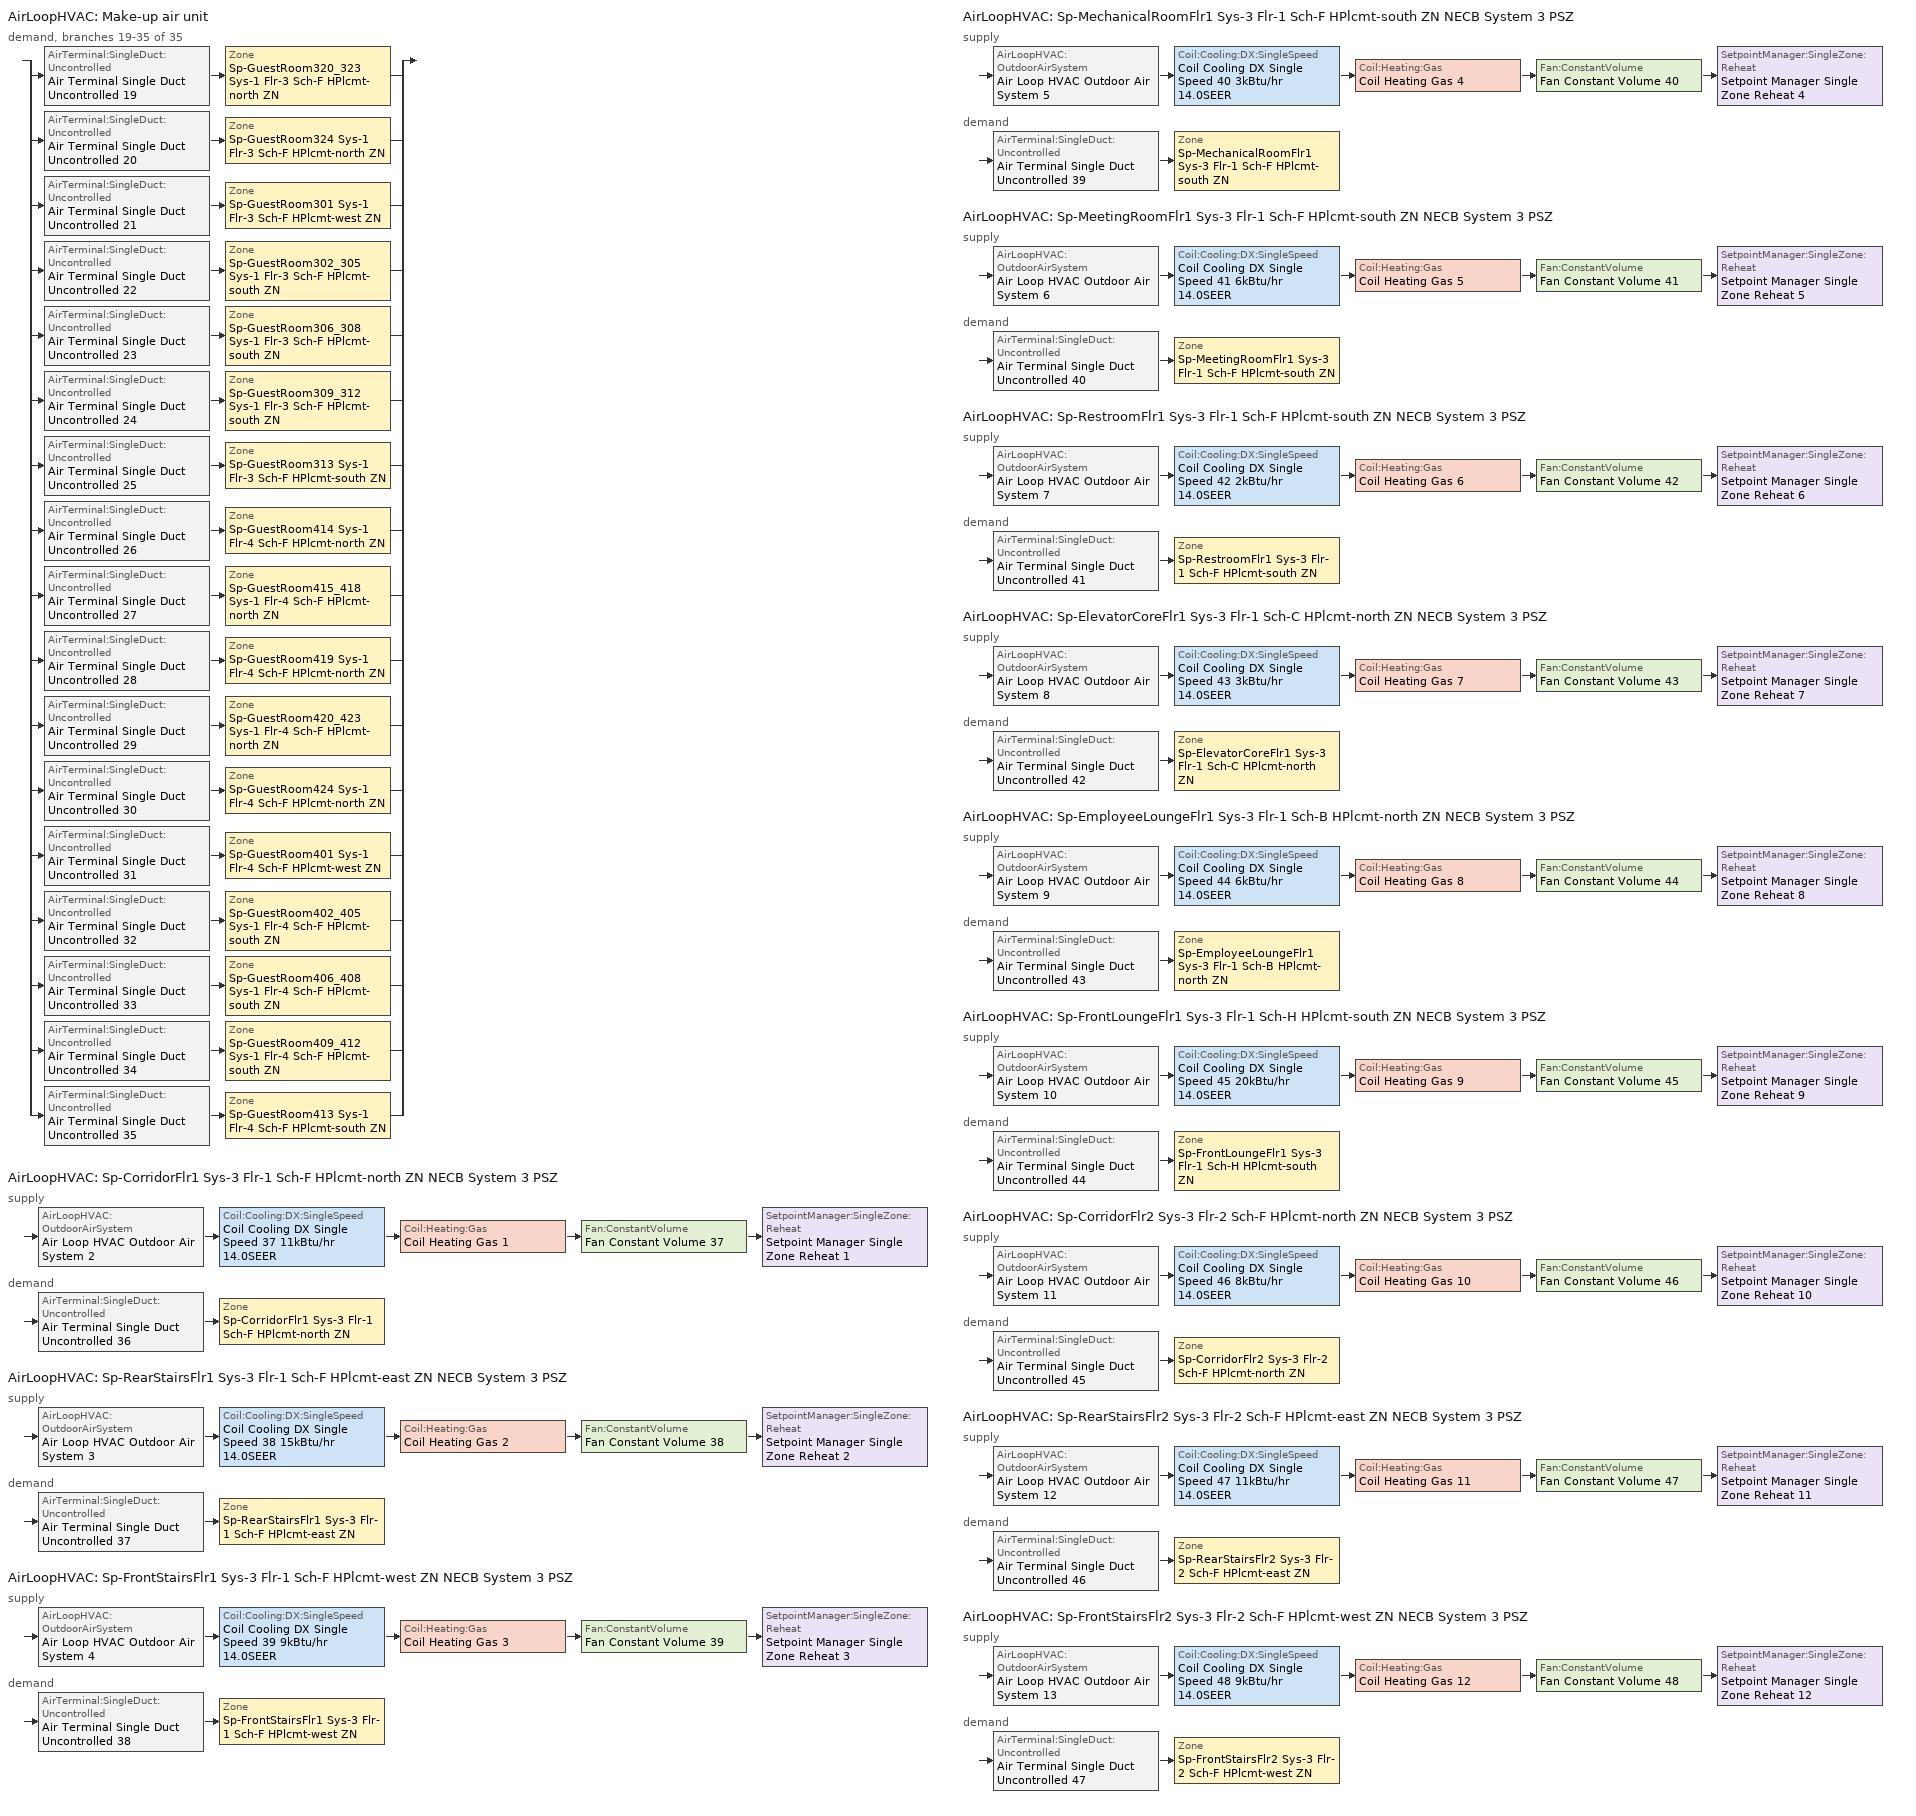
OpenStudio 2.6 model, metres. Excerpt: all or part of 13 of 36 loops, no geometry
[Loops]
AirLoopHVAC 'Make-up air unit'
 demand, branches 19-35 of 35: split
  | AirTerminal:SingleDuct:Uncontrolled 'Air Terminal Single Duct Uncontrolled 19' > Zone 'Sp-GuestRoom320_323 Sys-1 Flr-3 Sch-F HPlcmt-north ZN'
  | AirTerminal:SingleDuct:Uncontrolled 'Air Terminal Single Duct Uncontrolled 20' > Zone 'Sp-GuestRoom324 Sys-1 Flr-3 Sch-F HPlcmt-north ZN'
  | AirTerminal:SingleDuct:Uncontrolled 'Air Terminal Single Duct Uncontrolled 21' > Zone 'Sp-GuestRoom301 Sys-1 Flr-3 Sch-F HPlcmt-west ZN'
  | AirTerminal:SingleDuct:Uncontrolled 'Air Terminal Single Duct Uncontrolled 22' > Zone 'Sp-GuestRoom302_305 Sys-1 Flr-3 Sch-F HPlcmt-south ZN'
  | AirTerminal:SingleDuct:Uncontrolled 'Air Terminal Single Duct Uncontrolled 23' > Zone 'Sp-GuestRoom306_308 Sys-1 Flr-3 Sch-F HPlcmt-south ZN'
  | AirTerminal:SingleDuct:Uncontrolled 'Air Terminal Single Duct Uncontrolled 24' > Zone 'Sp-GuestRoom309_312 Sys-1 Flr-3 Sch-F HPlcmt-south ZN'
  | AirTerminal:SingleDuct:Uncontrolled 'Air Terminal Single Duct Uncontrolled 25' > Zone 'Sp-GuestRoom313 Sys-1 Flr-3 Sch-F HPlcmt-south ZN'
  | AirTerminal:SingleDuct:Uncontrolled 'Air Terminal Single Duct Uncontrolled 26' > Zone 'Sp-GuestRoom414 Sys-1 Flr-4 Sch-F HPlcmt-north ZN'
  | AirTerminal:SingleDuct:Uncontrolled 'Air Terminal Single Duct Uncontrolled 27' > Zone 'Sp-GuestRoom415_418 Sys-1 Flr-4 Sch-F HPlcmt-north ZN'
  | AirTerminal:SingleDuct:Uncontrolled 'Air Terminal Single Duct Uncontrolled 28' > Zone 'Sp-GuestRoom419 Sys-1 Flr-4 Sch-F HPlcmt-north ZN'
  | AirTerminal:SingleDuct:Uncontrolled 'Air Terminal Single Duct Uncontrolled 29' > Zone 'Sp-GuestRoom420_423 Sys-1 Flr-4 Sch-F HPlcmt-north ZN'
  | AirTerminal:SingleDuct:Uncontrolled 'Air Terminal Single Duct Uncontrolled 30' > Zone 'Sp-GuestRoom424 Sys-1 Flr-4 Sch-F HPlcmt-north ZN'
  | AirTerminal:SingleDuct:Uncontrolled 'Air Terminal Single Duct Uncontrolled 31' > Zone 'Sp-GuestRoom401 Sys-1 Flr-4 Sch-F HPlcmt-west ZN'
  | AirTerminal:SingleDuct:Uncontrolled 'Air Terminal Single Duct Uncontrolled 32' > Zone 'Sp-GuestRoom402_405 Sys-1 Flr-4 Sch-F HPlcmt-south ZN'
  | AirTerminal:SingleDuct:Uncontrolled 'Air Terminal Single Duct Uncontrolled 33' > Zone 'Sp-GuestRoom406_408 Sys-1 Flr-4 Sch-F HPlcmt-south ZN'
  | AirTerminal:SingleDuct:Uncontrolled 'Air Terminal Single Duct Uncontrolled 34' > Zone 'Sp-GuestRoom409_412 Sys-1 Flr-4 Sch-F HPlcmt-south ZN'
  | AirTerminal:SingleDuct:Uncontrolled 'Air Terminal Single Duct Uncontrolled 35' > Zone 'Sp-GuestRoom413 Sys-1 Flr-4 Sch-F HPlcmt-south ZN'
AirLoopHVAC 'Sp-CorridorFlr1 Sys-3 Flr-1 Sch-F HPlcmt-north ZN NECB System 3 PSZ'
 supply: AirLoopHVAC:OutdoorAirSystem 'Air Loop HVAC Outdoor Air System 2' > Coil:Cooling:DX:SingleSpeed 'Coil Cooling DX Single Speed 37 11kBtu/hr 14.0SEER' > Coil:Heating:Gas 'Coil Heating Gas 1' > Fan:ConstantVolume 'Fan Constant Volume 37' > SetpointManager:SingleZone:Reheat 'Setpoint Manager Single Zone Reheat 1'
 demand: AirTerminal:SingleDuct:Uncontrolled 'Air Terminal Single Duct Uncontrolled 36' > Zone 'Sp-CorridorFlr1 Sys-3 Flr-1 Sch-F HPlcmt-north ZN'
AirLoopHVAC 'Sp-RearStairsFlr1 Sys-3 Flr-1 Sch-F HPlcmt-east ZN NECB System 3 PSZ'
 supply: AirLoopHVAC:OutdoorAirSystem 'Air Loop HVAC Outdoor Air System 3' > Coil:Cooling:DX:SingleSpeed 'Coil Cooling DX Single Speed 38 15kBtu/hr 14.0SEER' > Coil:Heating:Gas 'Coil Heating Gas 2' > Fan:ConstantVolume 'Fan Constant Volume 38' > SetpointManager:SingleZone:Reheat 'Setpoint Manager Single Zone Reheat 2'
 demand: AirTerminal:SingleDuct:Uncontrolled 'Air Terminal Single Duct Uncontrolled 37' > Zone 'Sp-RearStairsFlr1 Sys-3 Flr-1 Sch-F HPlcmt-east ZN'
AirLoopHVAC 'Sp-FrontStairsFlr1 Sys-3 Flr-1 Sch-F HPlcmt-west ZN NECB System 3 PSZ'
 supply: AirLoopHVAC:OutdoorAirSystem 'Air Loop HVAC Outdoor Air System 4' > Coil:Cooling:DX:SingleSpeed 'Coil Cooling DX Single Speed 39 9kBtu/hr 14.0SEER' > Coil:Heating:Gas 'Coil Heating Gas 3' > Fan:ConstantVolume 'Fan Constant Volume 39' > SetpointManager:SingleZone:Reheat 'Setpoint Manager Single Zone Reheat 3'
 demand: AirTerminal:SingleDuct:Uncontrolled 'Air Terminal Single Duct Uncontrolled 38' > Zone 'Sp-FrontStairsFlr1 Sys-3 Flr-1 Sch-F HPlcmt-west ZN'
AirLoopHVAC 'Sp-MechanicalRoomFlr1 Sys-3 Flr-1 Sch-F HPlcmt-south ZN NECB System 3 PSZ'
 supply: AirLoopHVAC:OutdoorAirSystem 'Air Loop HVAC Outdoor Air System 5' > Coil:Cooling:DX:SingleSpeed 'Coil Cooling DX Single Speed 40 3kBtu/hr 14.0SEER' > Coil:Heating:Gas 'Coil Heating Gas 4' > Fan:ConstantVolume 'Fan Constant Volume 40' > SetpointManager:SingleZone:Reheat 'Setpoint Manager Single Zone Reheat 4'
 demand: AirTerminal:SingleDuct:Uncontrolled 'Air Terminal Single Duct Uncontrolled 39' > Zone 'Sp-MechanicalRoomFlr1 Sys-3 Flr-1 Sch-F HPlcmt-south ZN'
AirLoopHVAC 'Sp-MeetingRoomFlr1 Sys-3 Flr-1 Sch-F HPlcmt-south ZN NECB System 3 PSZ'
 supply: AirLoopHVAC:OutdoorAirSystem 'Air Loop HVAC Outdoor Air System 6' > Coil:Cooling:DX:SingleSpeed 'Coil Cooling DX Single Speed 41 6kBtu/hr 14.0SEER' > Coil:Heating:Gas 'Coil Heating Gas 5' > Fan:ConstantVolume 'Fan Constant Volume 41' > SetpointManager:SingleZone:Reheat 'Setpoint Manager Single Zone Reheat 5'
 demand: AirTerminal:SingleDuct:Uncontrolled 'Air Terminal Single Duct Uncontrolled 40' > Zone 'Sp-MeetingRoomFlr1 Sys-3 Flr-1 Sch-F HPlcmt-south ZN'
AirLoopHVAC 'Sp-RestroomFlr1 Sys-3 Flr-1 Sch-F HPlcmt-south ZN NECB System 3 PSZ'
 supply: AirLoopHVAC:OutdoorAirSystem 'Air Loop HVAC Outdoor Air System 7' > Coil:Cooling:DX:SingleSpeed 'Coil Cooling DX Single Speed 42 2kBtu/hr 14.0SEER' > Coil:Heating:Gas 'Coil Heating Gas 6' > Fan:ConstantVolume 'Fan Constant Volume 42' > SetpointManager:SingleZone:Reheat 'Setpoint Manager Single Zone Reheat 6'
 demand: AirTerminal:SingleDuct:Uncontrolled 'Air Terminal Single Duct Uncontrolled 41' > Zone 'Sp-RestroomFlr1 Sys-3 Flr-1 Sch-F HPlcmt-south ZN'
AirLoopHVAC 'Sp-ElevatorCoreFlr1 Sys-3 Flr-1 Sch-C HPlcmt-north ZN NECB System 3 PSZ'
 supply: AirLoopHVAC:OutdoorAirSystem 'Air Loop HVAC Outdoor Air System 8' > Coil:Cooling:DX:SingleSpeed 'Coil Cooling DX Single Speed 43 3kBtu/hr 14.0SEER' > Coil:Heating:Gas 'Coil Heating Gas 7' > Fan:ConstantVolume 'Fan Constant Volume 43' > SetpointManager:SingleZone:Reheat 'Setpoint Manager Single Zone Reheat 7'
 demand: AirTerminal:SingleDuct:Uncontrolled 'Air Terminal Single Duct Uncontrolled 42' > Zone 'Sp-ElevatorCoreFlr1 Sys-3 Flr-1 Sch-C HPlcmt-north ZN'
AirLoopHVAC 'Sp-EmployeeLoungeFlr1 Sys-3 Flr-1 Sch-B HPlcmt-north ZN NECB System 3 PSZ'
 supply: AirLoopHVAC:OutdoorAirSystem 'Air Loop HVAC Outdoor Air System 9' > Coil:Cooling:DX:SingleSpeed 'Coil Cooling DX Single Speed 44 6kBtu/hr 14.0SEER' > Coil:Heating:Gas 'Coil Heating Gas 8' > Fan:ConstantVolume 'Fan Constant Volume 44' > SetpointManager:SingleZone:Reheat 'Setpoint Manager Single Zone Reheat 8'
 demand: AirTerminal:SingleDuct:Uncontrolled 'Air Terminal Single Duct Uncontrolled 43' > Zone 'Sp-EmployeeLoungeFlr1 Sys-3 Flr-1 Sch-B HPlcmt-north ZN'
AirLoopHVAC 'Sp-FrontLoungeFlr1 Sys-3 Flr-1 Sch-H HPlcmt-south ZN NECB System 3 PSZ'
 supply: AirLoopHVAC:OutdoorAirSystem 'Air Loop HVAC Outdoor Air System 10' > Coil:Cooling:DX:SingleSpeed 'Coil Cooling DX Single Speed 45 20kBtu/hr 14.0SEER' > Coil:Heating:Gas 'Coil Heating Gas 9' > Fan:ConstantVolume 'Fan Constant Volume 45' > SetpointManager:SingleZone:Reheat 'Setpoint Manager Single Zone Reheat 9'
 demand: AirTerminal:SingleDuct:Uncontrolled 'Air Terminal Single Duct Uncontrolled 44' > Zone 'Sp-FrontLoungeFlr1 Sys-3 Flr-1 Sch-H HPlcmt-south ZN'
AirLoopHVAC 'Sp-CorridorFlr2 Sys-3 Flr-2 Sch-F HPlcmt-north ZN NECB System 3 PSZ'
 supply: AirLoopHVAC:OutdoorAirSystem 'Air Loop HVAC Outdoor Air System 11' > Coil:Cooling:DX:SingleSpeed 'Coil Cooling DX Single Speed 46 8kBtu/hr 14.0SEER' > Coil:Heating:Gas 'Coil Heating Gas 10' > Fan:ConstantVolume 'Fan Constant Volume 46' > SetpointManager:SingleZone:Reheat 'Setpoint Manager Single Zone Reheat 10'
 demand: AirTerminal:SingleDuct:Uncontrolled 'Air Terminal Single Duct Uncontrolled 45' > Zone 'Sp-CorridorFlr2 Sys-3 Flr-2 Sch-F HPlcmt-north ZN'
AirLoopHVAC 'Sp-RearStairsFlr2 Sys-3 Flr-2 Sch-F HPlcmt-east ZN NECB System 3 PSZ'
 supply: AirLoopHVAC:OutdoorAirSystem 'Air Loop HVAC Outdoor Air System 12' > Coil:Cooling:DX:SingleSpeed 'Coil Cooling DX Single Speed 47 11kBtu/hr 14.0SEER' > Coil:Heating:Gas 'Coil Heating Gas 11' > Fan:ConstantVolume 'Fan Constant Volume 47' > SetpointManager:SingleZone:Reheat 'Setpoint Manager Single Zone Reheat 11'
 demand: AirTerminal:SingleDuct:Uncontrolled 'Air Terminal Single Duct Uncontrolled 46' > Zone 'Sp-RearStairsFlr2 Sys-3 Flr-2 Sch-F HPlcmt-east ZN'
AirLoopHVAC 'Sp-FrontStairsFlr2 Sys-3 Flr-2 Sch-F HPlcmt-west ZN NECB System 3 PSZ'
 supply: AirLoopHVAC:OutdoorAirSystem 'Air Loop HVAC Outdoor Air System 13' > Coil:Cooling:DX:SingleSpeed 'Coil Cooling DX Single Speed 48 9kBtu/hr 14.0SEER' > Coil:Heating:Gas 'Coil Heating Gas 12' > Fan:ConstantVolume 'Fan Constant Volume 48' > SetpointManager:SingleZone:Reheat 'Setpoint Manager Single Zone Reheat 12'
 demand: AirTerminal:SingleDuct:Uncontrolled 'Air Terminal Single Duct Uncontrolled 47' > Zone 'Sp-FrontStairsFlr2 Sys-3 Flr-2 Sch-F HPlcmt-west ZN'
[Sizing:Zone] Zone Cooling Design Supply Air Temperature Input Method=SupplyAirTemperature; Zone Cooling Design Supply Air Temperature {C}=13; Zone Cooling Design Supply Air Temperature Difference {deltaC}=11.11; Zone Heating Design Supply Air Temperature Input Method=SupplyAirTemperature; Zone Heating Design Supply Air Temperature {C}=43; Zone Heating Design Supply Air Temperature Difference {deltaC}=11.11; Zone Cooling Design Supply Air Humidity Ratio {kg-H2O/kg-air}=0.0085; Zone Heating Design Supply Air Humidity Ratio {kg-H2O/kg-air}=0.008; Zone Heating Sizing Factor=1.3; Zone Cooling Sizing Factor=1.1; Cooling Design Air Flow Method=DesignDay; Heating Design Air Flow Method=DesignDay; Account for Dedicated Outdoor Air System=No; Dedicated Outdoor Air System Control Strategy=NeutralSupplyAir; Dedicated Outdoor Air Low Setpoint Temperature for Design {C}=autosize; Dedicated Outdoor Air High Setpoint Temperature for Design {C}=autosize
Sp-GuestRoom320_323 Sys-1 Flr-3 Sch-F HPlcmt-north ZN; Sp-GuestRoom324 Sys-1 Flr-3 Sch-F HPlcmt-north ZN; Sp-GuestRoom301 Sys-1 Flr-3 Sch-F HPlcmt-west ZN; Sp-GuestRoom302_305 Sys-1 Flr-3 Sch-F HPlcmt-south ZN; Sp-GuestRoom306_308 Sys-1 Flr-3 Sch-F HPlcmt-south ZN; Sp-GuestRoom309_312 Sys-1 Flr-3 Sch-F HPlcmt-south ZN; Sp-GuestRoom313 Sys-1 Flr-3 Sch-F HPlcmt-south ZN; Sp-GuestRoom414 Sys-1 Flr-4 Sch-F HPlcmt-north ZN; Sp-GuestRoom415_418 Sys-1 Flr-4 Sch-F HPlcmt-north ZN; Sp-GuestRoom419 Sys-1 Flr-4 Sch-F HPlcmt-north ZN; Sp-GuestRoom420_423 Sys-1 Flr-4 Sch-F HPlcmt-north ZN; Sp-GuestRoom424 Sys-1 Flr-4 Sch-F HPlcmt-north ZN; Sp-GuestRoom401 Sys-1 Flr-4 Sch-F HPlcmt-west ZN; Sp-GuestRoom402_405 Sys-1 Flr-4 Sch-F HPlcmt-south ZN; Sp-GuestRoom406_408 Sys-1 Flr-4 Sch-F HPlcmt-south ZN; Sp-GuestRoom409_412 Sys-1 Flr-4 Sch-F HPlcmt-south ZN; Sp-GuestRoom413 Sys-1 Flr-4 Sch-F HPlcmt-south ZN; Sp-CorridorFlr1 Sys-3 Flr-1 Sch-F HPlcmt-north ZN; Sp-RearStairsFlr1 Sys-3 Flr-1 Sch-F HPlcmt-east ZN; Sp-FrontStairsFlr1 Sys-3 Flr-1 Sch-F HPlcmt-west ZN; Sp-MechanicalRoomFlr1 Sys-3 Flr-1 Sch-F HPlcmt-south ZN; Sp-MeetingRoomFlr1 Sys-3 Flr-1 Sch-F HPlcmt-south ZN; Sp-RestroomFlr1 Sys-3 Flr-1 Sch-F HPlcmt-south ZN; Sp-ElevatorCoreFlr1 Sys-3 Flr-1 Sch-C HPlcmt-north ZN; Sp-EmployeeLoungeFlr1 Sys-3 Flr-1 Sch-B HPlcmt-north ZN; Sp-FrontLoungeFlr1 Sys-3 Flr-1 Sch-H HPlcmt-south ZN; Sp-CorridorFlr2 Sys-3 Flr-2 Sch-F HPlcmt-north ZN; Sp-RearStairsFlr2 Sys-3 Flr-2 Sch-F HPlcmt-east ZN; Sp-FrontStairsFlr2 Sys-3 Flr-2 Sch-F HPlcmt-west ZN
[Zone equipment]
Sp-GuestRoom320_323 Sys-1 Flr-3 Sch-F HPlcmt-north ZN: Sp-GuestRoom320_323 Sys-1 Flr-3 Sch-F HPlcmt-north ZN PTAC, Zone HVAC Baseboard Convective Water 19, Air Terminal Single Duct Uncontrolled 19
Sp-GuestRoom324 Sys-1 Flr-3 Sch-F HPlcmt-north ZN: Sp-GuestRoom324 Sys-1 Flr-3 Sch-F HPlcmt-north ZN PTAC, Zone HVAC Baseboard Convective Water 20, Air Terminal Single Duct Uncontrolled 20
Sp-GuestRoom301 Sys-1 Flr-3 Sch-F HPlcmt-west ZN: Sp-GuestRoom301 Sys-1 Flr-3 Sch-F HPlcmt-west ZN PTAC, Zone HVAC Baseboard Convective Water 21, Air Terminal Single Duct Uncontrolled 21
Sp-GuestRoom302_305 Sys-1 Flr-3 Sch-F HPlcmt-south ZN: Sp-GuestRoom302_305 Sys-1 Flr-3 Sch-F HPlcmt-south ZN PTAC, Zone HVAC Baseboard Convective Water 22, Air Terminal Single Duct Uncontrolled 22
Sp-GuestRoom306_308 Sys-1 Flr-3 Sch-F HPlcmt-south ZN: Sp-GuestRoom306_308 Sys-1 Flr-3 Sch-F HPlcmt-south ZN PTAC, Zone HVAC Baseboard Convective Water 23, Air Terminal Single Duct Uncontrolled 23
Sp-GuestRoom309_312 Sys-1 Flr-3 Sch-F HPlcmt-south ZN: Sp-GuestRoom309_312 Sys-1 Flr-3 Sch-F HPlcmt-south ZN PTAC, Zone HVAC Baseboard Convective Water 24, Air Terminal Single Duct Uncontrolled 24
Sp-GuestRoom313 Sys-1 Flr-3 Sch-F HPlcmt-south ZN: Sp-GuestRoom313 Sys-1 Flr-3 Sch-F HPlcmt-south ZN PTAC, Zone HVAC Baseboard Convective Water 25, Air Terminal Single Duct Uncontrolled 25
Sp-GuestRoom414 Sys-1 Flr-4 Sch-F HPlcmt-north ZN: Sp-GuestRoom414 Sys-1 Flr-4 Sch-F HPlcmt-north ZN PTAC, Zone HVAC Baseboard Convective Water 26, Air Terminal Single Duct Uncontrolled 26
Sp-GuestRoom415_418 Sys-1 Flr-4 Sch-F HPlcmt-north ZN: Sp-GuestRoom415_418 Sys-1 Flr-4 Sch-F HPlcmt-north ZN PTAC, Zone HVAC Baseboard Convective Water 27, Air Terminal Single Duct Uncontrolled 27
Sp-GuestRoom419 Sys-1 Flr-4 Sch-F HPlcmt-north ZN: Sp-GuestRoom419 Sys-1 Flr-4 Sch-F HPlcmt-north ZN PTAC, Zone HVAC Baseboard Convective Water 28, Air Terminal Single Duct Uncontrolled 28
Sp-GuestRoom420_423 Sys-1 Flr-4 Sch-F HPlcmt-north ZN: Sp-GuestRoom420_423 Sys-1 Flr-4 Sch-F HPlcmt-north ZN PTAC, Zone HVAC Baseboard Convective Water 29, Air Terminal Single Duct Uncontrolled 29
Sp-GuestRoom424 Sys-1 Flr-4 Sch-F HPlcmt-north ZN: Sp-GuestRoom424 Sys-1 Flr-4 Sch-F HPlcmt-north ZN PTAC, Zone HVAC Baseboard Convective Water 30, Air Terminal Single Duct Uncontrolled 30
Sp-GuestRoom401 Sys-1 Flr-4 Sch-F HPlcmt-west ZN: Sp-GuestRoom401 Sys-1 Flr-4 Sch-F HPlcmt-west ZN PTAC, Zone HVAC Baseboard Convective Water 31, Air Terminal Single Duct Uncontrolled 31
Sp-GuestRoom402_405 Sys-1 Flr-4 Sch-F HPlcmt-south ZN: Sp-GuestRoom402_405 Sys-1 Flr-4 Sch-F HPlcmt-south ZN PTAC, Zone HVAC Baseboard Convective Water 32, Air Terminal Single Duct Uncontrolled 32
Sp-GuestRoom406_408 Sys-1 Flr-4 Sch-F HPlcmt-south ZN: Sp-GuestRoom406_408 Sys-1 Flr-4 Sch-F HPlcmt-south ZN PTAC, Zone HVAC Baseboard Convective Water 33, Air Terminal Single Duct Uncontrolled 33
Sp-GuestRoom409_412 Sys-1 Flr-4 Sch-F HPlcmt-south ZN: Sp-GuestRoom409_412 Sys-1 Flr-4 Sch-F HPlcmt-south ZN PTAC, Zone HVAC Baseboard Convective Water 34, Air Terminal Single Duct Uncontrolled 34
Sp-GuestRoom413 Sys-1 Flr-4 Sch-F HPlcmt-south ZN: Sp-GuestRoom413 Sys-1 Flr-4 Sch-F HPlcmt-south ZN PTAC, Zone HVAC Baseboard Convective Water 35, Air Terminal Single Duct Uncontrolled 35
Sp-CorridorFlr1 Sys-3 Flr-1 Sch-F HPlcmt-north ZN: Air Terminal Single Duct Uncontrolled 36, Zone HVAC Baseboard Convective Water 36
Sp-RearStairsFlr1 Sys-3 Flr-1 Sch-F HPlcmt-east ZN: Air Terminal Single Duct Uncontrolled 37, Zone HVAC Baseboard Convective Water 37
Sp-FrontStairsFlr1 Sys-3 Flr-1 Sch-F HPlcmt-west ZN: Air Terminal Single Duct Uncontrolled 38, Zone HVAC Baseboard Convective Water 38
Sp-MechanicalRoomFlr1 Sys-3 Flr-1 Sch-F HPlcmt-south ZN: Air Terminal Single Duct Uncontrolled 39, Zone HVAC Baseboard Convective Water 39
Sp-MeetingRoomFlr1 Sys-3 Flr-1 Sch-F HPlcmt-south ZN: Air Terminal Single Duct Uncontrolled 40, Zone HVAC Baseboard Convective Water 40
Sp-RestroomFlr1 Sys-3 Flr-1 Sch-F HPlcmt-south ZN: Air Terminal Single Duct Uncontrolled 41, Zone HVAC Baseboard Convective Water 41
Sp-ElevatorCoreFlr1 Sys-3 Flr-1 Sch-C HPlcmt-north ZN: Air Terminal Single Duct Uncontrolled 42, Zone HVAC Baseboard Convective Water 42
Sp-EmployeeLoungeFlr1 Sys-3 Flr-1 Sch-B HPlcmt-north ZN: Air Terminal Single Duct Uncontrolled 43, Zone HVAC Baseboard Convective Water 43
Sp-FrontLoungeFlr1 Sys-3 Flr-1 Sch-H HPlcmt-south ZN: Air Terminal Single Duct Uncontrolled 44, Zone HVAC Baseboard Convective Water 44
Sp-CorridorFlr2 Sys-3 Flr-2 Sch-F HPlcmt-north ZN: Air Terminal Single Duct Uncontrolled 45, Zone HVAC Baseboard Convective Water 45
Sp-RearStairsFlr2 Sys-3 Flr-2 Sch-F HPlcmt-east ZN: Air Terminal Single Duct Uncontrolled 46, Zone HVAC Baseboard Convective Water 46
Sp-FrontStairsFlr2 Sys-3 Flr-2 Sch-F HPlcmt-west ZN: Air Terminal Single Duct Uncontrolled 47, Zone HVAC Baseboard Convective Water 47
[AirLoopHVAC] Design Supply Air Flow Rate {m3/s}=AutoSize
Name | Availability Schedule
Sp-CorridorFlr1 Sys-3 Flr-1 Sch-F HPlcmt-north ZN NECB System 3 PSZ; Sp-RearStairsFlr1 Sys-3 Flr-1 Sch-F HPlcmt-east ZN NECB System 3 PSZ; Sp-FrontStairsFlr1 Sys-3 Flr-1 Sch-F HPlcmt-west ZN NECB System 3 PSZ; Sp-MechanicalRoomFlr1 Sys-3 Flr-1 Sch-F HPlcmt-south ZN NECB System 3 PSZ; Sp-MeetingRoomFlr1 Sys-3 Flr-1 Sch-F HPlcmt-south ZN NECB System 3 PSZ; Sp-RestroomFlr1 Sys-3 Flr-1 Sch-F HPlcmt-south ZN NECB System 3 PSZ; Sp-ElevatorCoreFlr1 Sys-3 Flr-1 Sch-C HPlcmt-north ZN NECB System 3 PSZ; Sp-EmployeeLoungeFlr1 Sys-3 Flr-1 Sch-B HPlcmt-north ZN NECB System 3 PSZ; Sp-CorridorFlr2 Sys-3 Flr-2 Sch-F HPlcmt-north ZN NECB System 3 PSZ; Sp-RearStairsFlr2 Sys-3 Flr-2 Sch-F HPlcmt-east ZN NECB System 3 PSZ; Sp-FrontStairsFlr2 Sys-3 Flr-2 Sch-F HPlcmt-west ZN NECB System 3 PSZ | Always On Discrete
Sp-FrontLoungeFlr1 Sys-3 Flr-1 Sch-H HPlcmt-south ZN NECB System 3 PSZ | Sp-FrontLoungeFlr1 Sys-3 Flr-1 Sch-H HPlcmt-south ZN NECB System 3 PSZ Occ Sch
[Sizing:System] Type of Load to Size On=Sensible; Design Outdoor Air Flow Rate {m3/s}=Autosize; Minimum System Air Flow Ratio=1; Preheat Design Temperature {C}=7; Preheat Design Humidity Ratio {kg-H2O/kg-Air}=0.008; Precool Design Temperature {C}=13; Precool Design Humidity Ratio {kg-H2O/kg-Air}=0.008; Central Cooling Design Supply Air Temperature {C}=13; Central Heating Design Supply Air Temperature {C}=43; Sizing Option=NonCoincident; 100% Outdoor Air in Cooling=No; 100% Outdoor Air in Heating=No; Central Cooling Design Supply Air Humidity Ratio {kg-H2O/kg-Air}=0.0085; Central Heating Design Supply Air Humidity Ratio {kg-H2O/kg-Air}=0.008; Cooling Design Air Flow Method=DesignDay; Cooling Design Air Flow Rate {m3/s}=0; Heating Design Air Flow Method=DesignDay; Heating Design Air Flow Rate {m3/s}=0; System Outdoor Air Method=ZoneSum; Zone Maximum Outdoor Air Fraction=1; Cooling Supply Air Flow Rate Per Floor Area {m3/s-m2}=0.00996765; Cooling Fraction of Autosized Cooling Supply Air Flow Rate=1; Cooling Supply Air Flow Rate Per Unit Cooling Capacity {m3/s-W}=3.94755e-05; Heating Supply Air Flow Rate Per Floor Area {m3/s-m2}=0.00996765; Heating Fraction of Autosized Heating Supply Air Flow Rate=1; Heating Fraction of Autosized Cooling Supply Air Flow Rate=1; Heating Supply Air Flow Rate Per Unit Heating Capacity {m3/s-W}=3.15882e-05; Cooling Design Capacity Method=CoolingDesignCapacity; Cooling Design Capacity {W}=autosize; Cooling Design Capacity Per Floor Area {W/m2}=234.7; Fraction of Autosized Cooling Design Capacity=1; Heating Design Capacity Method=HeatingDesignCapacity; Heating Design Capacity {W}=autosize; Heating Design Capacity Per Floor Area {W/m2}=157; Fraction of Autosized Heating Design Capacity=1; Central Cooling Capacity Control Method=OnOff
Sp-CorridorFlr1 Sys-3 Flr-1 Sch-F HPlcmt-north ZN NECB System 3 PSZ; Sp-RearStairsFlr1 Sys-3 Flr-1 Sch-F HPlcmt-east ZN NECB System 3 PSZ; Sp-FrontStairsFlr1 Sys-3 Flr-1 Sch-F HPlcmt-west ZN NECB System 3 PSZ; Sp-MechanicalRoomFlr1 Sys-3 Flr-1 Sch-F HPlcmt-south ZN NECB System 3 PSZ; Sp-MeetingRoomFlr1 Sys-3 Flr-1 Sch-F HPlcmt-south ZN NECB System 3 PSZ; Sp-RestroomFlr1 Sys-3 Flr-1 Sch-F HPlcmt-south ZN NECB System 3 PSZ; Sp-ElevatorCoreFlr1 Sys-3 Flr-1 Sch-C HPlcmt-north ZN NECB System 3 PSZ; Sp-EmployeeLoungeFlr1 Sys-3 Flr-1 Sch-B HPlcmt-north ZN NECB System 3 PSZ; Sp-FrontLoungeFlr1 Sys-3 Flr-1 Sch-H HPlcmt-south ZN NECB System 3 PSZ; Sp-CorridorFlr2 Sys-3 Flr-2 Sch-F HPlcmt-north ZN NECB System 3 PSZ; Sp-RearStairsFlr2 Sys-3 Flr-2 Sch-F HPlcmt-east ZN NECB System 3 PSZ; Sp-FrontStairsFlr2 Sys-3 Flr-2 Sch-F HPlcmt-west ZN NECB System 3 PSZ
[Fan:ConstantVolume] Availability Schedule=Always On Discrete; Fan Efficiency=0.39975; Pressure Rise {Pa}=640; Maximum Flow Rate {m3/s}=AutoSize; Motor Efficiency=0.615
Fan Constant Volume 20; Fan Constant Volume 21; Fan Constant Volume 22; Fan Constant Volume 23; Fan Constant Volume 24; Fan Constant Volume 25; Fan Constant Volume 26; Fan Constant Volume 27; Fan Constant Volume 28; Fan Constant Volume 29; Fan Constant Volume 30; Fan Constant Volume 31; Fan Constant Volume 32; Fan Constant Volume 33; Fan Constant Volume 34; Fan Constant Volume 35; Fan Constant Volume 36; Fan Constant Volume 37; Fan Constant Volume 38; Fan Constant Volume 39; Fan Constant Volume 40; Fan Constant Volume 41; Fan Constant Volume 42; Fan Constant Volume 43; Fan Constant Volume 44; Fan Constant Volume 45; Fan Constant Volume 46; Fan Constant Volume 47; Fan Constant Volume 48
[Coil:Cooling:DX:SingleSpeed] Availability Schedule=Always On Discrete; Rated Total Cooling Capacity {W}=autosize; Rated Sensible Heat Ratio=autosize; Rated Air Flow Rate {m3/s}=autosize; Rated Evaporator Fan Power Per Volume Flow Rate {W/(m3/s)}=773.3; Total Cooling Capacity Function of Temperature Curve=DXCOOL-NECB2011-REF-CAPFT; Total Cooling Capacity Function of Flow Fraction Curve=DXCOOL-NECB2011-REF-CAPFFLOW; Energy Input Ratio Function of Temperature Curve=DXCOOL-NECB2011-REF-COOLEIRFT; Energy Input Ratio Function of Flow Fraction Curve=DXCOOL-NECB2011-REF-COOLEIRFFLOW; Part Load Fraction Correlation Curve=DXCOOL-NECB2011-REF-COOLPLFFPLR; Condenser Type=AirCooled; Evaporative Condenser Effectiveness=0; Evaporative Condenser Air Flow Rate {m3/s}=Autosize; Evaporative Condenser Pump Rated Power Consumption {W}=Autosize; Crankcase Heater Capacity {W}=0; Maximum Outdoor Dry-Bulb Temperature for Crankcase Heater Operation {C}=0; Basin Heater Capacity {W/K}=0; Basin Heater Setpoint Temperature {C}=10
Name | Rated COP {W/W}
Coil Cooling DX Single Speed 20 12kBtu/hr 9.9EER | 3.34945
Coil Cooling DX Single Speed 21 4kBtu/hr 11.0EER | 3.72413
Coil Cooling DX Single Speed 22 10kBtu/hr 10.4EER | 3.5319
Coil Cooling DX Single Speed 23 8kBtu/hr 10.8EER | 3.65231
Coil Cooling DX Single Speed 24 6kBtu/hr 11.0EER | 3.72659
Coil Cooling DX Single Speed 25 8kBtu/hr 10.8EER | 3.66292
Coil Cooling DX Single Speed 26 3kBtu/hr 11.0EER | 3.72361
Coil Cooling DX Single Speed 27 7kBtu/hr 11.0EER | 3.72669
Coil Cooling DX Single Speed 28 23kBtu/hr 9.3EER | 3.16169
Coil Cooling DX Single Speed 29 6kBtu/hr 11.0EER | 3.72633
Coil Cooling DX Single Speed 30 22kBtu/hr 9.3EER | 3.16148
Coil Cooling DX Single Speed 31 6kBtu/hr 11.0EER | 3.72637
Coil Cooling DX Single Speed 32 13kBtu/hr 9.8EER | 3.31825
Coil Cooling DX Single Speed 33 14kBtu/hr 9.6EER | 3.25921
Coil Cooling DX Single Speed 34 11kBtu/hr 10.2EER | 3.44613
Coil Cooling DX Single Speed 35 13kBtu/hr 9.7EER | 3.27218
Coil Cooling DX Single Speed 36 4kBtu/hr 11.0EER | 3.72466
Coil Cooling DX Single Speed 37 11kBtu/hr 14.0SEER; Coil Cooling DX Single Speed 38 15kBtu/hr 14.0SEER; Coil Cooling DX Single Speed 39 9kBtu/hr 14.0SEER; Coil Cooling DX Single Speed 40 3kBtu/hr 14.0SEER; Coil Cooling DX Single Speed 41 6kBtu/hr 14.0SEER; Coil Cooling DX Single Speed 42 2kBtu/hr 14.0SEER; Coil Cooling DX Single Speed 43 3kBtu/hr 14.0SEER; Coil Cooling DX Single Speed 44 6kBtu/hr 14.0SEER; Coil Cooling DX Single Speed 45 20kBtu/hr 14.0SEER; Coil Cooling DX Single Speed 46 8kBtu/hr 14.0SEER; Coil Cooling DX Single Speed 47 11kBtu/hr 14.0SEER; Coil Cooling DX Single Speed 48 9kBtu/hr 14.0SEER | 3.8248
[Controller:OutdoorAir] Minimum Outdoor Air Flow Rate {m3/s}=autosize; Maximum Outdoor Air Flow Rate {m3/s}=Autosize; Economizer Control Type=NoEconomizer; Economizer Control Action Type=ModulateFlow; Economizer Maximum Limit Dry-Bulb Temperature {C}=28; Economizer Maximum Limit Enthalpy {J/kg}=64000; Economizer Minimum Limit Dry-Bulb Temperature {C}=-100; Lockout Type=NoLockout; Minimum Limit Type=FixedMinimum; High Humidity Control=No; Heat Recovery Bypass Control Type=BypassWhenOAFlowGreaterThanMinimum
Name | Minimum Outdoor Air Schedule | Controller Mechanical Ventilation
Controller Outdoor Air 2 | Always On Discrete | Controller Mechanical Ventilation 2
Controller Outdoor Air 3 | Always On Discrete | Controller Mechanical Ventilation 3
Controller Outdoor Air 4 | Always On Discrete | Controller Mechanical Ventilation 4
Controller Outdoor Air 5 | Always On Discrete | Controller Mechanical Ventilation 5
Controller Outdoor Air 6 | Always On Discrete | Controller Mechanical Ventilation 6
Controller Outdoor Air 7 | Always On Discrete | Controller Mechanical Ventilation 7
Controller Outdoor Air 8 | Always On Discrete | Controller Mechanical Ventilation 8
Controller Outdoor Air 9 | Always On Discrete | Controller Mechanical Ventilation 9
Controller Outdoor Air 10 | Sp-FrontLoungeFlr1 Sys-3 Flr-1 Sch-H HPlcmt-south ZN NECB System 3 PSZ Occ Sch | Controller Mechanical Ventilation 10
Controller Outdoor Air 11 | Always On Discrete | Controller Mechanical Ventilation 11
Controller Outdoor Air 12 | Always On Discrete | Controller Mechanical Ventilation 12
Controller Outdoor Air 13 | Always On Discrete | Controller Mechanical Ventilation 13
[Controller:MechanicalVentilation] Availability Schedule=Always On Discrete; System Outdoor Air Method=ZoneSum
Controller Mechanical Ventilation 2; Controller Mechanical Ventilation 3; Controller Mechanical Ventilation 4; Controller Mechanical Ventilation 5; Controller Mechanical Ventilation 6; Controller Mechanical Ventilation 7; Controller Mechanical Ventilation 8; Controller Mechanical Ventilation 9; Controller Mechanical Ventilation 10; Controller Mechanical Ventilation 11; Controller Mechanical Ventilation 12; Controller Mechanical Ventilation 13
[AirLoopHVAC:OutdoorAirSystem]
Name | Controller
Air Loop HVAC Outdoor Air System 2 | Controller Outdoor Air 2
Air Loop HVAC Outdoor Air System 3 | Controller Outdoor Air 3
Air Loop HVAC Outdoor Air System 4 | Controller Outdoor Air 4
Air Loop HVAC Outdoor Air System 5 | Controller Outdoor Air 5
Air Loop HVAC Outdoor Air System 6 | Controller Outdoor Air 6
Air Loop HVAC Outdoor Air System 7 | Controller Outdoor Air 7
Air Loop HVAC Outdoor Air System 8 | Controller Outdoor Air 8
Air Loop HVAC Outdoor Air System 9 | Controller Outdoor Air 9
Air Loop HVAC Outdoor Air System 10 | Controller Outdoor Air 10
Air Loop HVAC Outdoor Air System 11 | Controller Outdoor Air 11
Air Loop HVAC Outdoor Air System 12 | Controller Outdoor Air 12
Air Loop HVAC Outdoor Air System 13 | Controller Outdoor Air 13
[Coil:Heating:Electric] Availability Schedule=ON_OFF_ALWAYS_OFF
Coil Heating Electric 19; Coil Heating Electric 20; Coil Heating Electric 21; Coil Heating Electric 22; Coil Heating Electric 23; Coil Heating Electric 24; Coil Heating Electric 25; Coil Heating Electric 26; Coil Heating Electric 27; Coil Heating Electric 28; Coil Heating Electric 29; Coil Heating Electric 30; Coil Heating Electric 31; Coil Heating Electric 32; Coil Heating Electric 33; Coil Heating Electric 34; Coil Heating Electric 35
[ZoneHVAC:PackagedTerminalAirConditioner] Availability Schedule=Always On Discrete; Supply Air Flow Rate During Cooling Operation {m3/s}=Autosize; Supply Air Flow Rate During Heating Operation {m3/s}=Autosize; Supply Air Flow Rate When No Cooling or Heating is Needed {m3/s}=Autosize; Outdoor Air Flow Rate During Cooling Operation {m3/s}=Autosize; Outdoor Air Flow Rate During Heating Operation {m3/s}=Autosize; Outdoor Air Flow Rate When No Cooling or Heating is Needed {m3/s}=Autosize; Fan Placement=DrawThrough
Name | Supply Air Fan | Heating Coil | Cooling Coil
Sp-GuestRoom320_323 Sys-1 Flr-3 Sch-F HPlcmt-north ZN PTAC | Fan Constant Volume 20 | Coil Heating Electric 19 | Coil Cooling DX Single Speed 20 12kBtu/hr 9.9EER
Sp-GuestRoom324 Sys-1 Flr-3 Sch-F HPlcmt-north ZN PTAC | Fan Constant Volume 21 | Coil Heating Electric 20 | Coil Cooling DX Single Speed 21 4kBtu/hr 11.0EER
Sp-GuestRoom301 Sys-1 Flr-3 Sch-F HPlcmt-west ZN PTAC | Fan Constant Volume 22 | Coil Heating Electric 21 | Coil Cooling DX Single Speed 22 10kBtu/hr 10.4EER
Sp-GuestRoom302_305 Sys-1 Flr-3 Sch-F HPlcmt-south ZN PTAC | Fan Constant Volume 23 | Coil Heating Electric 22 | Coil Cooling DX Single Speed 23 8kBtu/hr 10.8EER
Sp-GuestRoom306_308 Sys-1 Flr-3 Sch-F HPlcmt-south ZN PTAC | Fan Constant Volume 24 | Coil Heating Electric 23 | Coil Cooling DX Single Speed 24 6kBtu/hr 11.0EER
Sp-GuestRoom309_312 Sys-1 Flr-3 Sch-F HPlcmt-south ZN PTAC | Fan Constant Volume 25 | Coil Heating Electric 24 | Coil Cooling DX Single Speed 25 8kBtu/hr 10.8EER
Sp-GuestRoom313 Sys-1 Flr-3 Sch-F HPlcmt-south ZN PTAC | Fan Constant Volume 26 | Coil Heating Electric 25 | Coil Cooling DX Single Speed 26 3kBtu/hr 11.0EER
Sp-GuestRoom414 Sys-1 Flr-4 Sch-F HPlcmt-north ZN PTAC | Fan Constant Volume 27 | Coil Heating Electric 26 | Coil Cooling DX Single Speed 27 7kBtu/hr 11.0EER
Sp-GuestRoom415_418 Sys-1 Flr-4 Sch-F HPlcmt-north ZN PTAC | Fan Constant Volume 28 | Coil Heating Electric 27 | Coil Cooling DX Single Speed 28 23kBtu/hr 9.3EER
Sp-GuestRoom419 Sys-1 Flr-4 Sch-F HPlcmt-north ZN PTAC | Fan Constant Volume 29 | Coil Heating Electric 28 | Coil Cooling DX Single Speed 29 6kBtu/hr 11.0EER
Sp-GuestRoom420_423 Sys-1 Flr-4 Sch-F HPlcmt-north ZN PTAC | Fan Constant Volume 30 | Coil Heating Electric 29 | Coil Cooling DX Single Speed 30 22kBtu/hr 9.3EER
Sp-GuestRoom424 Sys-1 Flr-4 Sch-F HPlcmt-north ZN PTAC | Fan Constant Volume 31 | Coil Heating Electric 30 | Coil Cooling DX Single Speed 31 6kBtu/hr 11.0EER
Sp-GuestRoom401 Sys-1 Flr-4 Sch-F HPlcmt-west ZN PTAC | Fan Constant Volume 32 | Coil Heating Electric 31 | Coil Cooling DX Single Speed 32 13kBtu/hr 9.8EER
Sp-GuestRoom402_405 Sys-1 Flr-4 Sch-F HPlcmt-south ZN PTAC | Fan Constant Volume 33 | Coil Heating Electric 32 | Coil Cooling DX Single Speed 33 14kBtu/hr 9.6EER
Sp-GuestRoom406_408 Sys-1 Flr-4 Sch-F HPlcmt-south ZN PTAC | Fan Constant Volume 34 | Coil Heating Electric 33 | Coil Cooling DX Single Speed 34 11kBtu/hr 10.2EER
Sp-GuestRoom409_412 Sys-1 Flr-4 Sch-F HPlcmt-south ZN PTAC | Fan Constant Volume 35 | Coil Heating Electric 34 | Coil Cooling DX Single Speed 35 13kBtu/hr 9.7EER
Sp-GuestRoom413 Sys-1 Flr-4 Sch-F HPlcmt-south ZN PTAC | Fan Constant Volume 36 | Coil Heating Electric 35 | Coil Cooling DX Single Speed 36 4kBtu/hr 11.0EER
[AirTerminal:SingleDuct:Uncontrolled] Availability Schedule=Always On Discrete; Maximum Air Flow Rate {m3/s}=AutoSize
Air Terminal Single Duct Uncontrolled 19; Air Terminal Single Duct Uncontrolled 20; Air Terminal Single Duct Uncontrolled 21; Air Terminal Single Duct Uncontrolled 22; Air Terminal Single Duct Uncontrolled 23; Air Terminal Single Duct Uncontrolled 24; Air Terminal Single Duct Uncontrolled 25; Air Terminal Single Duct Uncontrolled 26; Air Terminal Single Duct Uncontrolled 27; Air Terminal Single Duct Uncontrolled 28; Air Terminal Single Duct Uncontrolled 29; Air Terminal Single Duct Uncontrolled 30; Air Terminal Single Duct Uncontrolled 31; Air Terminal Single Duct Uncontrolled 32; Air Terminal Single Duct Uncontrolled 33; Air Terminal Single Duct Uncontrolled 34; Air Terminal Single Duct Uncontrolled 35; Air Terminal Single Duct Uncontrolled 36; Air Terminal Single Duct Uncontrolled 37; Air Terminal Single Duct Uncontrolled 38; Air Terminal Single Duct Uncontrolled 39; Air Terminal Single Duct Uncontrolled 40; Air Terminal Single Duct Uncontrolled 41; Air Terminal Single Duct Uncontrolled 42; Air Terminal Single Duct Uncontrolled 43; Air Terminal Single Duct Uncontrolled 44; Air Terminal Single Duct Uncontrolled 45; Air Terminal Single Duct Uncontrolled 46; Air Terminal Single Duct Uncontrolled 47
[Coil:Heating:Gas] Availability Schedule=Always On Discrete; Gas Burner Efficiency=0.924; Nominal Capacity {W}=AutoSize; Parasitic Electric Load {W}=0; Part Load Fraction Correlation Curve=FURNACE-EFFPLR-NECB2011; Parasitic Gas Load {W}=0
Coil Heating Gas 1; Coil Heating Gas 2; Coil Heating Gas 3; Coil Heating Gas 4; Coil Heating Gas 5; Coil Heating Gas 6; Coil Heating Gas 7; Coil Heating Gas 8; Coil Heating Gas 9; Coil Heating Gas 10; Coil Heating Gas 11; Coil Heating Gas 12
[SetpointManager:SingleZone:Reheat] Minimum Supply Air Temperature {C}=13; Maximum Supply Air Temperature {C}=43
Name | Control Zone
Setpoint Manager Single Zone Reheat 1 | Sp-CorridorFlr1 Sys-3 Flr-1 Sch-F HPlcmt-north ZN
Setpoint Manager Single Zone Reheat 2 | Sp-RearStairsFlr1 Sys-3 Flr-1 Sch-F HPlcmt-east ZN
Setpoint Manager Single Zone Reheat 3 | Sp-FrontStairsFlr1 Sys-3 Flr-1 Sch-F HPlcmt-west ZN
Setpoint Manager Single Zone Reheat 4 | Sp-MechanicalRoomFlr1 Sys-3 Flr-1 Sch-F HPlcmt-south ZN
Setpoint Manager Single Zone Reheat 5 | Sp-MeetingRoomFlr1 Sys-3 Flr-1 Sch-F HPlcmt-south ZN
Setpoint Manager Single Zone Reheat 6 | Sp-RestroomFlr1 Sys-3 Flr-1 Sch-F HPlcmt-south ZN
Setpoint Manager Single Zone Reheat 7 | Sp-ElevatorCoreFlr1 Sys-3 Flr-1 Sch-C HPlcmt-north ZN
Setpoint Manager Single Zone Reheat 8 | Sp-EmployeeLoungeFlr1 Sys-3 Flr-1 Sch-B HPlcmt-north ZN
Setpoint Manager Single Zone Reheat 9 | Sp-FrontLoungeFlr1 Sys-3 Flr-1 Sch-H HPlcmt-south ZN
Setpoint Manager Single Zone Reheat 10 | Sp-CorridorFlr2 Sys-3 Flr-2 Sch-F HPlcmt-north ZN
Setpoint Manager Single Zone Reheat 11 | Sp-RearStairsFlr2 Sys-3 Flr-2 Sch-F HPlcmt-east ZN
Setpoint Manager Single Zone Reheat 12 | Sp-FrontStairsFlr2 Sys-3 Flr-2 Sch-F HPlcmt-west ZN
[Schedule:Ruleset]
Name | Default Day Schedule | Summer Design Day Schedule | Winter Design Day Schedule
ON_OFF_ALWAYS_OFF | Schedule Day 3
Sp-FrontLoungeFlr1 Sys-3 Flr-1 Sch-H HPlcmt-south ZN NECB System 3 PSZ Occ Sch | Sp-FrontLoungeFlr1 Sys-3 Flr-1 Sch-H HPlcmt-south ZN NECB System 3 PSZ Occ Sch Default | Sp-FrontLoungeFlr1 Sys-3 Flr-1 Sch-H HPlcmt-south ZN NECB System 3 PSZ Occ Sch Summer Design Day | Sp-FrontLoungeFlr1 Sys-3 Flr-1 Sch-H HPlcmt-south ZN NECB System 3 PSZ Occ Sch Winter Design Day
[Schedule:Day]
Schedule Day 3; wkdON_OFF_ALWAYS_OFF 1; satON_OFF_ALWAYS_OFF 1; sunON_OFF_ALWAYS_OFF 1: 1, 0, 0, 2, 0, 0, 3, 0, 0, 4, 0, 0, 5, 0, 0, 6, 0, 0, 7, 0, 0, 8, 0, 0, 9, 0, 0, 10, 0, 0, 11, 0, 0, 12, 0, 0, 13, 0, 0, 14, 0, 0, 15, 0, 0, 16, 0, 0, 17, 0, 0, 18, 0, 0, 19, 0, 0, 20, 0, 0, 21, 0, 0, 22, 0, 0, 23, 0, 0, 24, 0, 0
Sp-FrontLoungeFlr1 Sys-3 Flr-1 Sch-H HPlcmt-south ZN NECB System 3 PSZ Occ Sch Default; Sp-FrontLoungeFlr1 Sys-3 Flr-1 Sch-H HPlcmt-south ZN NECB System 3 PSZ Occ Sch Winter Design Day; Sp-FrontLoungeFlr1 Sys-3 Flr-1 Sch-H HPlcmt-south ZN NECB System 3 PSZ Occ Sch Summer Design Day; Sp-FrontLoungeFlr1 Sys-3 Flr-1 Sch-H HPlcmt-south ZN NECB System 3 PSZ Occ Sch Monday; Sp-FrontLoungeFlr1 Sys-3 Flr-1 Sch-H HPlcmt-south ZN NECB System 3 PSZ Occ Sch Tuesday; Sp-FrontLoungeFlr1 Sys-3 Flr-1 Sch-H HPlcmt-south ZN NECB System 3 PSZ Occ Sch Wednesday; Sp-FrontLoungeFlr1 Sys-3 Flr-1 Sch-H HPlcmt-south ZN NECB System 3 PSZ Occ Sch Thursday; Sp-FrontLoungeFlr1 Sys-3 Flr-1 Sch-H HPlcmt-south ZN NECB System 3 PSZ Occ Sch Friday; Sp-FrontLoungeFlr1 Sys-3 Flr-1 Sch-H HPlcmt-south ZN NECB System 3 PSZ Occ Sch Saturday; Sp-FrontLoungeFlr1 Sys-3 Flr-1 Sch-H HPlcmt-south ZN NECB System 3 PSZ Occ Sch Sunday: 24, 0, 1
[Schedule:Rule] Date Specification Type=DateRange; Start Month=1; Start Day=1; End Month=12
Name | Schedule Ruleset | Rule Order | Day Schedule | Apply Sunday | Apply Monday | Apply Tuesday | Apply Wednesday | Apply Thursday | Apply Friday | Apply Saturday | End Day
wkdON_OFF_ALWAYS_OFF rule | ON_OFF_ALWAYS_OFF | 2 | wkdON_OFF_ALWAYS_OFF 1 | No | Yes | Yes | Yes | Yes | Yes | No | 31
satON_OFF_ALWAYS_OFFrule | ON_OFF_ALWAYS_OFF | 1 | satON_OFF_ALWAYS_OFF 1 | No | No | No | No | No | No | Yes | 31
sunON_OFF_ALWAYS_OFFrule | ON_OFF_ALWAYS_OFF | 0 | sunON_OFF_ALWAYS_OFF 1 | Yes | No | No | No | No | No | No | 31
Sp-FrontLoungeFlr1 Sys-3 Flr-1 Sch-H HPlcmt-south ZN NECB System 3 PSZ Occ Sch Monday Rule | Sp-FrontLoungeFlr1 Sys-3 Flr-1 Sch-H HPlcmt-south ZN NECB System 3 PSZ Occ Sch | 6 | Sp-FrontLoungeFlr1 Sys-3 Flr-1 Sch-H HPlcmt-south ZN NECB System 3 PSZ Occ Sch Monday |  | Yes |  |  |  |  |  | 25
Sp-FrontLoungeFlr1 Sys-3 Flr-1 Sch-H HPlcmt-south ZN NECB System 3 PSZ Occ Sch Tuesday Rule | Sp-FrontLoungeFlr1 Sys-3 Flr-1 Sch-H HPlcmt-south ZN NECB System 3 PSZ Occ Sch | 5 | Sp-FrontLoungeFlr1 Sys-3 Flr-1 Sch-H HPlcmt-south ZN NECB System 3 PSZ Occ Sch Tuesday |  |  | Yes |  |  |  |  | 26
Sp-FrontLoungeFlr1 Sys-3 Flr-1 Sch-H HPlcmt-south ZN NECB System 3 PSZ Occ Sch Wednesday Rule | Sp-FrontLoungeFlr1 Sys-3 Flr-1 Sch-H HPlcmt-south ZN NECB System 3 PSZ Occ Sch | 4 | Sp-FrontLoungeFlr1 Sys-3 Flr-1 Sch-H HPlcmt-south ZN NECB System 3 PSZ Occ Sch Wednesday |  |  |  | Yes |  |  |  | 27
Sp-FrontLoungeFlr1 Sys-3 Flr-1 Sch-H HPlcmt-south ZN NECB System 3 PSZ Occ Sch Thursday Rule | Sp-FrontLoungeFlr1 Sys-3 Flr-1 Sch-H HPlcmt-south ZN NECB System 3 PSZ Occ Sch | 3 | Sp-FrontLoungeFlr1 Sys-3 Flr-1 Sch-H HPlcmt-south ZN NECB System 3 PSZ Occ Sch Thursday |  |  |  |  | Yes |  |  | 28
Sp-FrontLoungeFlr1 Sys-3 Flr-1 Sch-H HPlcmt-south ZN NECB System 3 PSZ Occ Sch Friday Rule | Sp-FrontLoungeFlr1 Sys-3 Flr-1 Sch-H HPlcmt-south ZN NECB System 3 PSZ Occ Sch | 2 | Sp-FrontLoungeFlr1 Sys-3 Flr-1 Sch-H HPlcmt-south ZN NECB System 3 PSZ Occ Sch Friday |  |  |  |  |  | Yes |  | 29
Sp-FrontLoungeFlr1 Sys-3 Flr-1 Sch-H HPlcmt-south ZN NECB System 3 PSZ Occ Sch Saturday Rule | Sp-FrontLoungeFlr1 Sys-3 Flr-1 Sch-H HPlcmt-south ZN NECB System 3 PSZ Occ Sch | 1 | Sp-FrontLoungeFlr1 Sys-3 Flr-1 Sch-H HPlcmt-south ZN NECB System 3 PSZ Occ Sch Saturday |  |  |  |  |  |  | Yes | 30
Sp-FrontLoungeFlr1 Sys-3 Flr-1 Sch-H HPlcmt-south ZN NECB System 3 PSZ Occ Sch Sunday Rule | Sp-FrontLoungeFlr1 Sys-3 Flr-1 Sch-H HPlcmt-south ZN NECB System 3 PSZ Occ Sch | 0 | Sp-FrontLoungeFlr1 Sys-3 Flr-1 Sch-H HPlcmt-south ZN NECB System 3 PSZ Occ Sch Sunday | Yes |  |  |  |  |  |  | 31
[Schedule:Constant]
Always On Discrete: Value=1
[Curve:Biquadratic] Minimum Value of x=13; Maximum Value of x=24; Minimum Value of y=24; Maximum Value of y=46
Name | Coefficient1 Constant | Coefficient2 x | Coefficient3 x**2 | Coefficient4 y | Coefficient5 y**2 | Coefficient6 x*y
DXCOOL-NECB2011-REF-CAPFT | 0.867905 | 0.0142459 | 0.00055436 | -0.0075575 | 3.3e-05 | -0.0001918
DXCOOL-NECB2011-REF-COOLEIRFT | 0.116936 | 0.0284933 | -0.0004112 | 0.0214108 | 0.00016103 | -0.0006791
[Curve:Quadratic] Coefficient1 Constant=1; Coefficient2 x=0; Coefficient3 x**2=0; Minimum Value of x=0; Maximum Value of x=1
DXCOOL-NECB2011-REF-CAPFFLOW; DXCOOL-NECB2011-REF-COOLEIRFFLOW
[Curve:Cubic] Maximum Value of x=1
Name | Coefficient1 Constant | Coefficient2 x | Coefficient3 x**2 | Coefficient4 x**3 | Minimum Value of x
DXCOOL-NECB2011-REF-COOLPLFFPLR | 0.0277 | 4.9151 | -8.184 | 4.2702 | 0.7
FURNACE-EFFPLR-NECB2011 | 0.7277 | 1.0667 | -1.5174 | 0.7282 | 0
